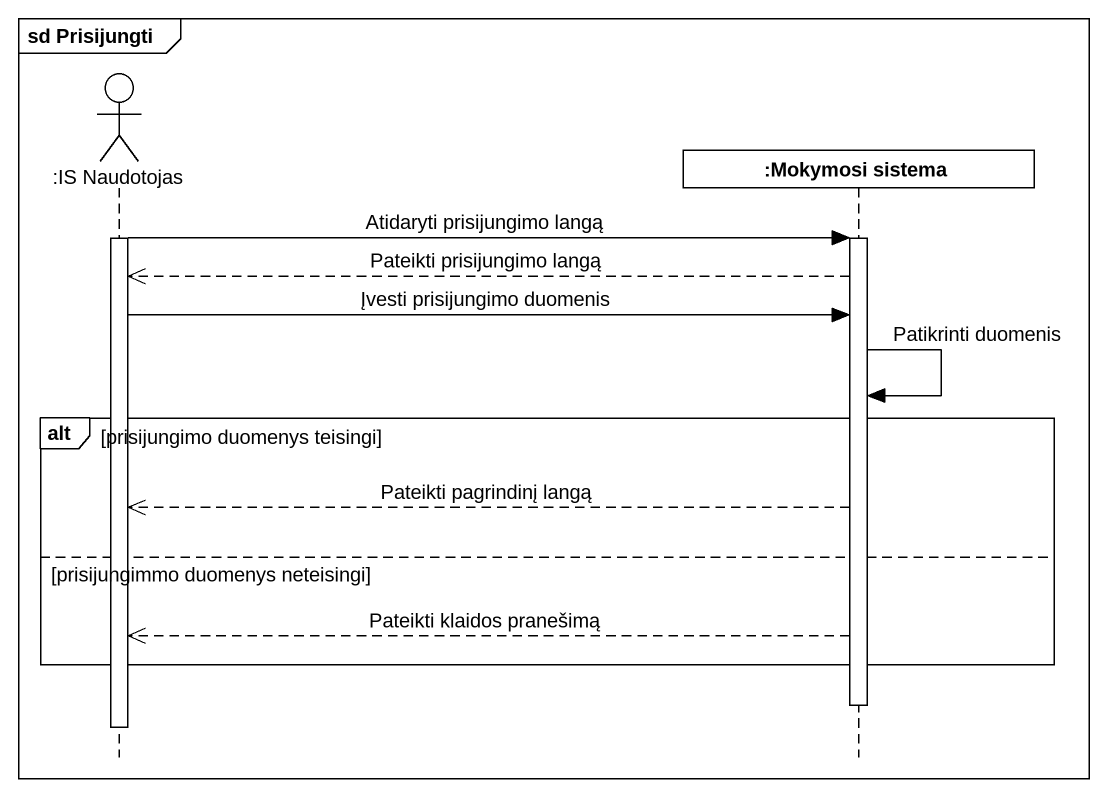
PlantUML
@startuml
mainframe sd Prisijungti
hide footbox
actor ":IS Naudotojas" as IS_Naudotojas
participant ":Mokymosi sistema" as Mokymosi_sistema

activate IS_Naudotojas
IS_Naudotojas -> Mokymosi_sistema : Atidaryti prisijungimo langą
activate Mokymosi_sistema
Mokymosi_sistema -->> IS_Naudotojas : Pateikti prisijungimo langą
IS_Naudotojas -> Mokymosi_sistema : Įvesti prisijungimo duomenis
Mokymosi_sistema -> Mokymosi_sistema : Patikrinti duomenis
alt prisijungimo duomenys teisingi
  Mokymosi_sistema -->> IS_Naudotojas : Pateikti pagrindinį langą
else prisijungimmo duomenys neteisingi
  Mokymosi_sistema -->> IS_Naudotojas : Pateikti klaidos pranešimą
end
deactivate Mokymosi_sistema
deactivate IS_Naudotojas
@enduml
